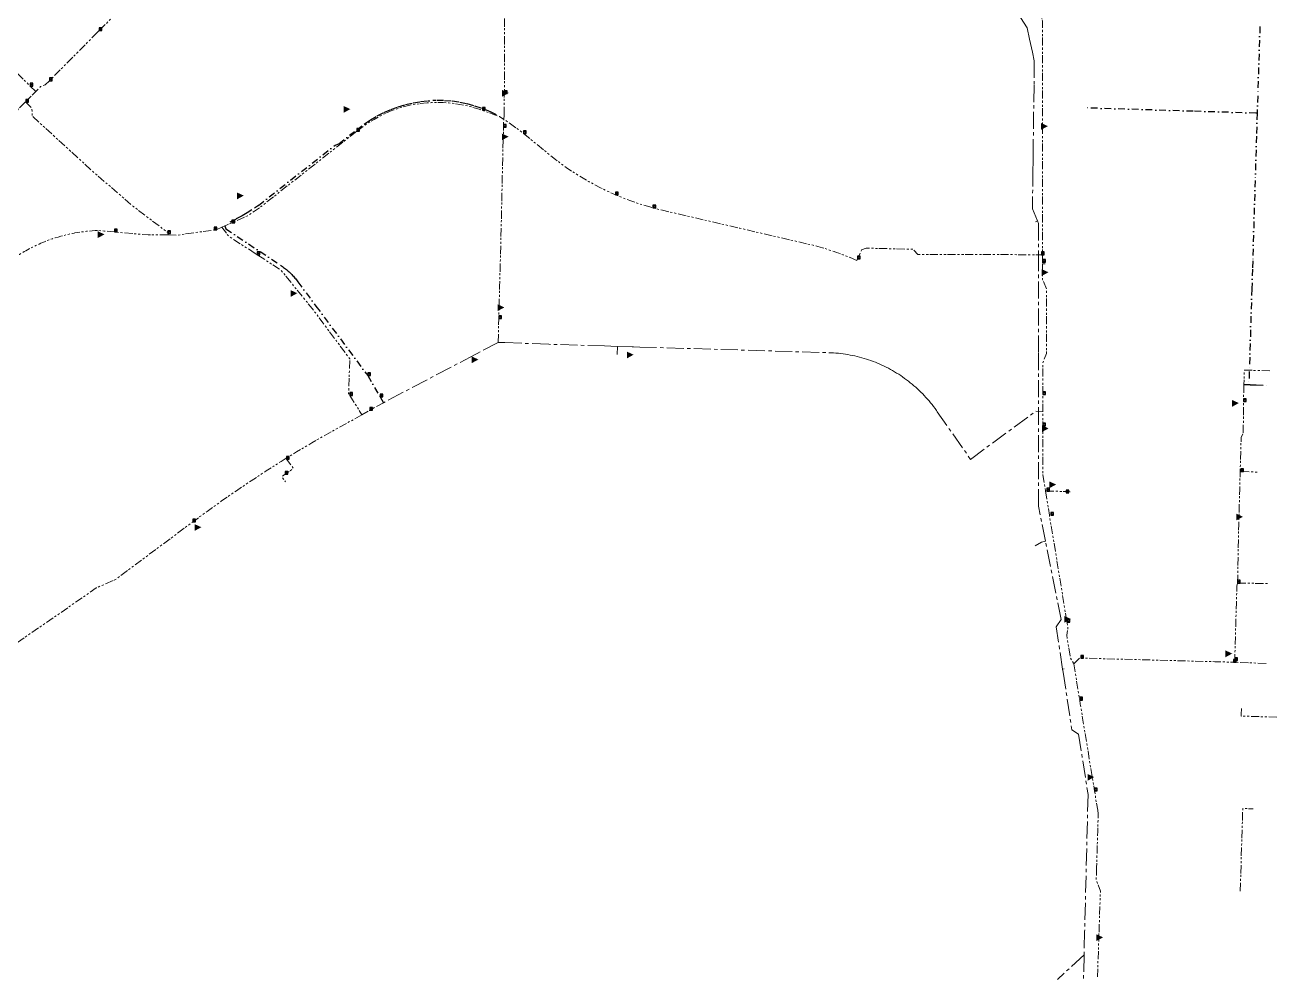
# Model space of a CAD drawing. Header units: millimetres. Extents: x 489358 to 493084, y 5457635 to 5460242.
# Drawn here: x 491824 to 492748, y 5457792 to 5458499 of the extents above; entities that cross this region are included whole.
import ezdxf

# ---------------------------------------------------------------- set-up
doc = ezdxf.new("R2010")
doc.units = ezdxf.units.MM
doc.header["$LTSCALE"] = 10
for name, pattern in [('CENTER', [2, 1.25, -0.25, 0.25, -0.25]), ('DASHDOT', [1, 0.5, -0.25, 0, -0.25]), ('PIPE', [1.305, 0.6, -0.15, 0.15, -0.15, 0.15, -0.105])]:
    doc.linetypes.add(name, pattern=pattern)
for name, color, linetype in [('Abandoned Mains', 10, 'Continuous'), ('Control Valves', 10, 'Continuous'), ('Distribution Mains', 10, 'Continuous'), ('GVRD Trunk Mains', 10, 'Continuous'), ('Hydrants', 10, 'Continuous'), ('Transmission Mains', 10, 'Continuous')]:
    doc.layers.add(name, color=color, linetype=linetype)

# ---------------------------------------------------------------- blocks, each defined once
blk = doc.blocks.new('SUPPLYPOINT')
at = {"linetype": 'Continuous'}
h = blk.add_hatch(color=256, dxfattribs=at)
h.paths.add_polyline_path([(0, 3.90525), (0, 0), (3.90525, 0), (3.90525, 3.90525)])
h.paths.add_polyline_path([(3.254375, 1.952625, -1), (0.650875, 1.952625, -1)], flags=16)
blk.add_lwpolyline([(0, 0), (3.90525, 0), (3.90525, 3.90525), (0, 3.90525)], close=True)
blk.add_circle((1.952625, 1.952625), 1.30175)
blk = doc.blocks.new('DAR')
blk.add_solid([(-2.25, 0.34), (-2.24, -0.41), (0, 0)])

msp = doc.modelspace()

# ---------------------------------------------------------------- linework, layer by layer
at = {"layer": 'Abandoned Mains', "color": 40, "linetype": 'DASHDOT', "lineweight": -3, "true_color": 0xffaa00}
for points in [[(492735.752, 5458497.713, 0), (492734.137, 5458448.392, 0)], [(492734.09, 5458446.414, 0), (492733.722, 5458433.643, 0)], [(492074.311, 5458425.447, 0), (492076.176, 5458426.754, 0), (492079.061, 5458428.689, 0), (492083.951, 5458431.559, 0), (492089.01, 5458434.119, 0), (492094.21, 5458436.38, 0), (492099.54, 5458438.31, 0), (492104.98, 5458439.92, 0), (492110.51, 5458441.2, 0), (492116.1, 5458442.13, 0), (492121.74, 5458442.73, 0), (492122.906, 5458442.783, 0)], [(492172.065, 5458432.33, 0), (492171.168, 5458432.823, 0), (492168.569, 5458434.042, 0), (492166.039, 5458435.232, 0), (492160.769, 5458437.342, 0), (492155.389, 5458439.122, 0), (492149.909, 5458440.571, 0), (492144.34, 5458441.681, 0), (492138.73, 5458442.461, 0), (492133.07, 5458442.891, 0), (492127.4, 5458442.98, 0), (492125.123, 5458442.88, 0)], [(492733.722, 5458433.643, 0), (492732.802, 5458433.653, 0), (492686.523, 5458435.054, 0), (492605.775, 5458437.553, 0)], [(492733.722, 5458433.643, 0), (492733.222, 5458416.604, 0), (492732.29, 5458386.003, 0)], [(492055.742, 5458411.038, 0), (492067.21, 5458420.027, 0)], [(492069.621, 5458421.916, 0), (492072.661, 5458424.239, 0)], [(491996.291, 5458365.506, 0), (492053.042, 5458410.038, 0), (492055.742, 5458411.038, 0)], [(492732.228, 5458383.972, 0), (492730.404, 5458324.495, 0), (492730.224, 5458318.455, 0), (492729.771, 5458303.862, 0), (492727.937, 5458244.803, 0)], [(491991.5, 5458362.275, 0), (491988.018, 5458360.07, 0), (491984.378, 5458357.885, 0), (491979.786, 5458355.359, 0), (491974.242, 5458352.586, 0)], [(491996.291, 5458365.506, 0), (491993.365, 5458363.452, 0)], [(491971.538, 5458350.414, 0), (491971.868, 5458349.564, 0), (491972.313, 5458348.238, 0)], [(491972.313, 5458348.238, 0), (492012.741, 5458321.286, 0), (492013.474, 5458320.786, 0), (492014.199, 5458320.273, 0), (492014.915, 5458319.748, 0), (492015.621, 5458319.21, 0), (492016.318, 5458318.66, 0), (492017.005, 5458318.098, 0), (492017.682, 5458317.524, 0), (492018.349, 5458316.939, 0), (492019.006, 5458316.341, 0), (492019.652, 5458315.734, 0), (492020.288, 5458315.114, 0), (492020.912, 5458314.483, 0), (492021.526, 5458313.842, 0), (492022.128, 5458313.189, 0), (492022.719, 5458312.527, 0), (492023.298, 5458311.854, 0), (492023.865, 5458311.171, 0), (492024.42, 5458310.478, 0), (492024.963, 5458309.776, 0), (492025.441, 5458309.137, 0), (492038.821, 5458291.167, 0), (492076.99, 5458239.888, 0)], [(492076.99, 5458239.888, 0), (492086.18, 5458224.078, 0), (492088.64, 5458219.838, 0)], [(492727.906, 5458242.803, 0), (492727.607, 5458234.041, 0)], [(492728.526, 5458233.005, 0), (492724.459, 5458233.133, 0)], [(492728.526, 5458233.005, 0), (492733.076, 5458232.955, 0)], [(492733.076, 5458232.955, 0), (492742.938, 5458232.655, 0)]]:
    msp.add_polyline3d(points, dxfattribs=at)
at = {"layer": 'Distribution Mains', "color": 140, "linetype": 'PIPE', "lineweight": 5, "true_color": 0x00aaff, "flags": 128}
for points in [[(492177.843, 5458432.212), (492177.895, 5458448.172), (492177.905, 5458451.171), (492177.908, 5458452.17), (492177.938, 5458461.167), (492177.954, 5458466.164), (492178.166, 5458530.552), (492178.186, 5458536.629), (492178.194, 5458539.126), (492178.212, 5458544.551), (492178.293, 5458549.887)], [(492566.126, 5458540.502), (492565.976, 5458536.252), (492570.526, 5458519.452), (492575.176, 5458501.602), (492575.247, 5458424.092), (492575.31, 5458350.26), (492575.328, 5458329.052)], [(491831.928, 5458449.59), (491827.822, 5458453.662), (491771.579, 5458509.445), (491762.233, 5458518.708)], [(491892.491, 5458508.435), (491879.086, 5458494.929)], [(491877.607, 5458493.439), (491842.03, 5458457.595)], [(491879.086, 5458494.929), (491878.311, 5458494.148), (491877.607, 5458493.439)], [(491842.03, 5458457.595), (491838.991, 5458454.532), (491835.541, 5458453.232), (491832.787, 5458450.455)], [(491824.39, 5458441.982), (491829.341, 5458446.982)], [(491829.341, 5458446.982), (491831.285, 5458448.941)], [(491831.285, 5458448.941), (491831.928, 5458449.59)], [(491831.928, 5458449.59), (491832.787, 5458450.455)], [(491709.44, 5458326.528), (491712.44, 5458329.528), (491717.197, 5458334.293), (491718.68, 5458335.778), (491722.12, 5458339.239), (491745.56, 5458362.749), (491771.369, 5458388.64), (491772.019, 5458389.29), (491788.32, 5458405.651), (491793.91, 5458411.251), (491794.54, 5458411.881), (491798.22, 5458415.581), (491799.72, 5458417.091), (491804.68, 5458422.081), (491818.19, 5458435.682), (491823.714, 5458441.295), (491824.39, 5458441.982)], [(491824.39, 5458441.982), (491829.14, 5458437.282), (491829.19, 5458431.632), (491874.141, 5458390.483), (491904.141, 5458364.584), (491929.491, 5458345.434), (491929.531, 5458344.774), (491929.591, 5458343.684)], [(492068.882, 5458420.216), (492071.596, 5458422.327), (492074.02, 5458424.169), (492078.306, 5458427.008), (492081.679, 5458429.069), (492086.32, 5458431.647), (492090.774, 5458433.838), (492094.828, 5458435.497), (492100.696, 5458437.599), (492105.209, 5458438.775), (492109.397, 5458439.83), (492115.842, 5458440.653)], [(492115.842, 5458440.653), (492120.83, 5458441.141), (492124.077, 5458441.397), (492128.642, 5458441.454), (492132.71, 5458441.471), (492136.625, 5458441.189), (492141.12, 5458440.695), (492144.952, 5458440.137), (492149.023, 5458439.312), (492152.717, 5458438.453), (492156.525, 5458437.371), (492159.39, 5458436.465), (492160.143, 5458436.227), (492161.73, 5458435.726), (492174.256, 5458431.126)], [(492173.363, 5458264.349), (492173.739, 5458281.937), (492173.959, 5458290.208), (492174.196, 5458296.728), (492174.427, 5458305.722), (492175.731, 5458356.385), (492176.452, 5458390.915), (492177.109, 5458416.409), (492177.239, 5458421.428), (492177.286, 5458423.272), (492177.416, 5458428.319), (492177.604, 5458429.063)], [(492177.604, 5458429.063), (492174.256, 5458431.126)], [(492177.604, 5458429.063), (492177.843, 5458432.212)], [(492438.132, 5458324.849), (492436.482, 5458325.559), (492434.822, 5458326.269), (492433.152, 5458326.949), (492431.482, 5458327.629), (492429.802, 5458328.289), (492428.122, 5458328.939), (492426.432, 5458329.569), (492424.742, 5458330.189), (492423.052, 5458330.799), (492421.342, 5458331.389), (492419.642, 5458331.969), (492417.932, 5458332.529), (492416.212, 5458333.079), (492414.492, 5458333.619), (492412.772, 5458334.149), (492411.042, 5458334.659), (492409.312, 5458335.149), (492407.573, 5458335.629), (492405.833, 5458336.098), (492351.844, 5458348.637), (492294.736, 5458361.895), (492289.986, 5458363.065), (492287.626, 5458363.705), (492285.266, 5458364.345), (492280.566, 5458365.735), (492275.916, 5458367.235), (492271.296, 5458368.845), (492266.716, 5458370.565), (492262.176, 5458372.395), (492259.906, 5458373.375), (492257.686, 5458374.335), (492253.236, 5458376.384), (492248.846, 5458378.534), (492244.506, 5458380.784), (492240.217, 5458383.144), (492235.987, 5458385.604), (492231.817, 5458388.154), (492227.707, 5458390.814), (492223.658, 5458393.564), (492219.688, 5458396.414), (492215.778, 5458399.364), (492211.938, 5458402.393), (492191.938, 5458418.643), (492188.738, 5458421.243), (492177.604, 5458429.063)], [(492068.882, 5458420.216), (491999.019, 5458365.226), (491993.429, 5458361.341), (491988.265, 5458357.75), (491976.792, 5458352.718), (491973.339, 5458351.204), (491971.538, 5458350.414)], [(491929.591, 5458343.684), (491928.593, 5458343.687), (491914.891, 5458343.734), (491890.041, 5458345.883), (491882.643, 5458346.553), (491877.891, 5458346.983), (491875.751, 5458346.883), (491873.621, 5458346.753), (491871.481, 5458346.583), (491869.351, 5458346.373), (491867.231, 5458346.123), (491865.111, 5458345.832), (491862.991, 5458345.512), (491860.881, 5458345.142), (491860.336, 5458345.038), (491858.781, 5458344.742), (491856.691, 5458344.302), (491854.601, 5458343.832), (491852.521, 5458343.312), (491850.461, 5458342.762), (491848.401, 5458342.172), (491846.351, 5458341.552), (491844.321, 5458340.892), (491842.301, 5458340.192), (491840.29, 5458339.452), (491838.29, 5458338.682), (491837.02, 5458338.132), (491835.76, 5458337.572), (491834.51, 5458337.002), (491833.26, 5458336.422), (491832.01, 5458335.832), (491830.77, 5458335.221), (491829.54, 5458334.611), (491828.31, 5458333.981), (491827.09, 5458333.351), (491825.87, 5458332.701), (491824.66, 5458332.041), (491823.45, 5458331.371), (491822.25, 5458330.691), (491821.06, 5458330.001), (491819.87, 5458329.291), (491818.69, 5458328.581), (491817.52, 5458327.861), (491816.35, 5458327.121), (491815.19, 5458326.381), (491765.19, 5458289.179), (491764.16, 5458288.289), (491763.14, 5458287.389), (491762.12, 5458286.489), (491761.11, 5458285.579), (491760.1, 5458284.659), (491759.1, 5458283.729), (491758.11, 5458282.799), (491757.12, 5458281.859), (491756.14, 5458280.919), (491755.17, 5458279.969), (491754.2, 5458279.009), (491753.24, 5458278.049), (491752.28, 5458277.079), (491751.34, 5458276.099), (491750.39, 5458275.119), (491749.46, 5458274.129), (491748.53, 5458273.139), (491747.61, 5458272.139), (491746.69, 5458271.129), (491745.29, 5458269.439), (491743.92, 5458267.719), (491742.59, 5458265.979), (491741.3, 5458264.199), (491740.04, 5458262.399), (491738.83, 5458260.569), (491737.65, 5458258.709), (491736.51, 5458256.829), (491735.42, 5458254.928), (491734.36, 5458252.998), (491733.35, 5458251.058), (491732.38, 5458249.088), (491731.45, 5458247.098), (491730.56, 5458245.088), (491729.72, 5458243.058), (491728.92, 5458241.008), (491728.17, 5458238.948), (491727.46, 5458236.868), (491726.79, 5458234.778), (491723.36, 5458221.708), (491722.35, 5458217.868), (491718.29, 5458202.378), (491711.24, 5458183.678), (491704.44, 5458149.177), (491704.16, 5458147.537), (491703.95, 5458145.897), (491703.81, 5458144.247), (491703.73, 5458142.587), (491703.73, 5458140.927), (491703.8, 5458139.267), (491703.93, 5458137.617), (491704.13, 5458135.967), (491704.4, 5458134.337), (491704.74, 5458132.707), (491705.15, 5458131.107), (491705.62, 5458129.517), (491706.16, 5458127.947), (491706.77, 5458126.397), (491707.44, 5458124.877), (491708.17, 5458123.387), (491708.96, 5458121.937), (491709.81, 5458120.507), (491710.72, 5458119.127), (491711.69, 5458117.777), (491734.84, 5458086.787), (491741.09, 5458078.427), (491742.63, 5458076.417), (491744.191, 5458074.427), (491745.791, 5458072.467), (491747.431, 5458070.537), (491749.091, 5458068.637), (491750.791, 5458066.757), (491752.511, 5458064.907), (491754.271, 5458063.087), (491756.061, 5458061.297), (491757.871, 5458059.527), (491759.721, 5458057.797), (491761.591, 5458056.097), (491763.491, 5458054.427), (491765.411, 5458052.787), (491767.371, 5458051.177), (491769.585, 5458049.426), (491771.351, 5458048.057), (491773.381, 5458046.557), (491775.441, 5458045.077)], [(491929.591, 5458343.684), (491936.886, 5458343.616), (491963.55, 5458347.355)], [(491969.352, 5458349.455), (491965.028, 5458347.559), (491963.55, 5458347.355)], [(491971.538, 5458350.414), (491969.352, 5458349.455)], [(491993.916, 5458330.065), (491974.92, 5458342.363), (491974.303, 5458342.782), (491969.352, 5458349.455)], [(492438.132, 5458324.849), (492438.652, 5458325.999), (492441.672, 5458332.639)], [(492441.672, 5458332.639), (492445.082, 5458333.95), (492479.43, 5458333.151), (492483.28, 5458329.251), (492574.428, 5458329.102), (492575.328, 5458329.052)], [(491993.916, 5458330.065), (491994.73, 5458329.538), (491995.363, 5458329.128), (491995.996, 5458328.718)], [(491995.996, 5458328.718), (492012.848, 5458317.808), (492026.148, 5458301.482), (492027.626, 5458299.668), (492036.129, 5458289.271), (492063.514, 5458252.559), (492063.813, 5458252.157), (492062.88, 5458226.643), (492063.772, 5458225.229), (492065.906, 5458221.846), (492072.777, 5458210.948)], [(492575.328, 5458329.052), (492575.329, 5458323.552), (492575.329, 5458322.343)], [(492575.329, 5458322.343), (492575.329, 5458316.243), (492575.329, 5458310.753), (492578.13, 5458303.653), (492578.182, 5458256.254), (492575.434, 5458249.305), (492575.435, 5458225.822), (492575.435, 5458220.246), (492575.436, 5458202.706), (492575.436, 5458200.846), (492575.488, 5458166.457), (492577.523, 5458154.628)], [(492575.329, 5458322.343), (492577.079, 5458322.313)], [(492261.36, 5458261.419), (492261.18, 5458255.424)], [(492743.094, 5458243.35), (492735.431, 5458243.58), (492733.432, 5458243.64), (492729.334, 5458243.763), (492727.934, 5458243.805), (492724.236, 5458243.916), (492723.928, 5458233.205)], [(492723.928, 5458233.205), (492723.578, 5458220.705)], [(492088.64, 5458219.828), (492078.5, 5458214.157), (492072.777, 5458210.948)], [(492723.478, 5458197.505), (492723.491, 5458200.853), (492723.528, 5458210.595), (492723.568, 5458219.445), (492723.578, 5458220.705)], [(492072.777, 5458210.948), (492035.801, 5458190.216), (492030.121, 5458186.846), (492024.461, 5458183.435), (492018.821, 5458179.995), (492016.791, 5458178.735)], [(492719.231, 5458086.656), (492720, 5458126.525), (492720.08, 5458129.17), (492720.13, 5458130.805), (492720.151, 5458131.568), (492720.265, 5458135.695), (492720.819, 5458155.845), (492720.949, 5458160.575), (492721.178, 5458168.895), (492721.428, 5458177.765), (492721.878, 5458194.205), (492723.478, 5458197.505)], [(492016.791, 5458178.735), (492013.2, 5458176.505), (492007.61, 5458172.985), (492002.05, 5458169.425), (491996.51, 5458165.825), (491990.99, 5458162.184), (491985.5, 5458158.504), (491980.04, 5458154.794), (491974.6, 5458151.044), (491969.18, 5458147.254), (491963.79, 5458143.434), (491958.43, 5458139.563), (491953.101, 5458135.673), (491950.091, 5458133.433), (491947.781, 5458131.733), (491890.84, 5458089.281), (491876.64, 5458083.031), (491799.431, 5458029.588), (491797.681, 5458028.378)], [(492016.791, 5458178.735), (492017.161, 5458178.225), (492022.091, 5458171.285), (492019.75, 5458169.615), (492016.15, 5458167.055), (492013.59, 5458165.235), (492016.39, 5458161.335)], [(492721.728, 5458168.905), (492734.293, 5458168.585)], [(492577.523, 5458154.628), (492578.442, 5458154.602), (492585.266, 5458154.404), (492588.263, 5458154.317), (492592.662, 5458154.19), (492595.761, 5458154.101)], [(492577.523, 5458154.628), (492580.355, 5458136.739), (492591.602, 5458068.054), (492593.004, 5458059.5), (492593.294, 5458057.71), (492593.944, 5458053.461), (492593.144, 5458048.111), (492595.895, 5458031.261), (492598.294, 5458027.011)], [(492717.083, 5458028.156), (492717.133, 5458029.356), (492718.391, 5458072.057), (492718.763, 5458084.674), (492719.231, 5458086.656)], [(492719.231, 5458086.656), (492741.68, 5458086.235)], [(492598.294, 5458027.011), (492602.544, 5458031.241), (492603.604, 5458031.221), (492605.596, 5458031.166), (492607.244, 5458031.121), (492702.463, 5458028.548), (492715.103, 5458028.206), (492716.283, 5458028.176), (492717.083, 5458028.156)], [(492740.272, 5458027.266), (492717.083, 5458028.156)], [(492598.294, 5458027.011), (492602.669, 5458000.249), (492603.153, 5457997.29), (492612.942, 5457937.398), (492613.632, 5457933.148), (492615.962, 5457918.878)], [(492748.332, 5457987.593), (492721.884, 5457988.406), (492721.924, 5457989.916), (492722.042, 5457993.846), (492722.082, 5457995.106)], [(492615.962, 5457918.878), (492616.393, 5457916.258), (492615.993, 5457903.448), (492615.172, 5457876.697)], [(492721.235, 5457859.205), (492723.084, 5457920.155), (492730.684, 5457919.905)], [(492615.172, 5457876.697), (492615.035, 5457872.345), (492614.892, 5457867.807), (492617.992, 5457859.057), (492617.841, 5457854.757)], [(492616.942, 5457828.806), (492616.992, 5457830.346), (492617.012, 5457830.956), (492617.032, 5457831.566), (492617.841, 5457854.757)], [(492616.912, 5457827.936), (492616.812, 5457825.095), (492616.732, 5457822.745), (492615.791, 5457795.905)]]:
    msp.add_lwpolyline(points, dxfattribs=at)
at = {"layer": 'GVRD Trunk Mains', "color": 34, "linetype": 'CENTER', "lineweight": 9, "true_color": 0xaa5400}
for points in [[(492558.916, 5458504.224, 0), (492563.789, 5458496.582, 0)], [(492563.789, 5458496.582, 0), (492565.645, 5458488.188, 0)], [(492565.645, 5458488.188, 0), (492567.76, 5458478.623, 0)], [(492567.76, 5458478.623, 0), (492569.185, 5458472.181, 0)], [(492569.185, 5458472.181, 0), (492568.956, 5458454.31, 0)], [(492568.956, 5458454.31, 0), (492568.773, 5458440.017, 0)], [(492568.288, 5458402.036, 0), (492568.773, 5458440.017, 0)], [(492568.288, 5458402.036, 0), (492568.224, 5458397.038, 0), (492568.159, 5458392.04, 0)], [(492568.159, 5458392.04, 0), (492567.787, 5458362.971, 0)], [(492567.787, 5458362.971, 0), (492571.508, 5458354.202, 0)], [(492570.125, 5458353.416, 0), (492571.508, 5458354.202, 0)], [(492571.508, 5458354.202, 0), (492572.379, 5458352.149, 0)], [(492572.379, 5458352.149, 0), (492572.356, 5458329.368, 0)], [(492572.356, 5458329.368, 0), (492572.288, 5458256.431, 0)], [(492572.288, 5458256.431, 0), (492572.244, 5458210.081, 0)], [(492572.181, 5458143.371, 0), (492572.244, 5458210.081, 0)], [(492577.358, 5458117.495, 0), (492572.181, 5458143.371, 0)], [(492569.822, 5458114.129, 0), (492574.551, 5458116.85, 0), (492577.358, 5458117.495, 0)], [(492588.931, 5458059.654, 0), (492577.358, 5458117.495, 0)], [(492585.384, 5458054.33, 0), (492588.931, 5458059.654, 0)], [(492590.111, 5458023.099, 0), (492585.384, 5458054.33, 0)], [(492590.111, 5458023.099, 0), (492591.321, 5458023.296, 0)], [(492590.466, 5458020.756, 0), (492590.111, 5458023.099, 0)], [(492590.466, 5458020.756, 0), (492596.895, 5457978.267, 0)], [(492596.895, 5457978.267, 0), (492601.815, 5457975.102, 0)], [(492601.815, 5457975.102, 0), (492608.861, 5457930.514, 0)], [(492608.861, 5457930.514, 0), (492606.332, 5457829.396, 0)], [(492606.332, 5457829.396, 0), (492605.897, 5457812.044, 0)], [(492605.897, 5457812.044, 0), (492586.199, 5457793.853, 0)], [(492605.897, 5457812.044, 0), (492605.466, 5457792.057, 0)]]:
    msp.add_polyline3d(points, dxfattribs=at)
at = {"layer": 'Transmission Mains', "color": 176, "linetype": 'CENTER', "lineweight": 9, "true_color": 0x00007e}
for points in [[(492273.349, 5458261.061, 0), (492272.35, 5458261.091, 0), (492261.36, 5458261.419, 0), (492256.456, 5458261.566, 0), (492251.91, 5458261.702, 0), (492210.822, 5458262.93, 0), (492178.358, 5458264.2, 0), (492173.363, 5458264.349, 0), (492157.901, 5458256.225, 0), (492156.349, 5458255.41, 0), (492088.64, 5458219.838, 0)], [(492273.349, 5458261.061, 0), (492277.848, 5458260.927, 0), (492417.53, 5458256.754, 0), (492419.236, 5458256.688, 0), (492420.995, 5458256.588, 0), (492422.752, 5458256.459, 0), (492424.509, 5458256.299, 0), (492426.261, 5458256.108, 0), (492428.009, 5458255.886, 0), (492429.754, 5458255.634, 0), (492431.494, 5458255.352, 0), (492433.229, 5458255.039, 0), (492434.957, 5458254.696, 0), (492436.68, 5458254.323, 0), (492438.398, 5458253.92, 0), (492440.108, 5458253.486, 0), (492441.805, 5458253.024, 0), (492443.5, 5458252.532, 0), (492445.183, 5458252.009, 0), (492446.856, 5458251.459, 0), (492448.522, 5458250.878, 0), (492450.176, 5458250.269, 0), (492451.818, 5458249.632, 0), (492453.451, 5458248.965, 0), (492455.071, 5458248.27, 0), (492456.678, 5458247.547, 0), (492458.274, 5458246.796, 0), (492459.855, 5458246.017, 0), (492461.423, 5458245.211, 0), (492462.975, 5458244.377, 0), (492464.515, 5458243.517, 0), (492466.039, 5458242.628, 0), (492467.544, 5458241.715, 0), (492469.036, 5458240.776, 0), (492470.512, 5458239.809, 0), (492471.967, 5458238.819, 0), (492473.409, 5458237.802, 0), (492474.832, 5458236.76, 0), (492476.235, 5458235.694, 0), (492477.619, 5458234.604, 0), (492478.985, 5458233.489, 0), (492480.331, 5458232.351, 0), (492481.657, 5458231.189, 0), (492482.963, 5458230.004, 0), (492484.247, 5458228.797, 0), (492485.509, 5458227.569, 0), (492486.752, 5458226.318, 0), (492487.972, 5458225.045, 0), (492489.169, 5458223.752, 0), (492490.344, 5458222.437, 0), (492491.495, 5458221.102, 0), (492492.623, 5458219.748, 0), (492493.728, 5458218.374, 0), (492494.809, 5458216.979, 0), (492495.862, 5458215.569, 0), (492496.888, 5458214.146, 0), (492497.56, 5458213.184, 0), (492522.123, 5458177.99, 0), (492570.236, 5458213.569, 0), (492575.435, 5458213.419, 0)]]:
    msp.add_polyline3d(points, dxfattribs=at)

# ---------------------------------------------------------------- block references
at = {"layer": 'Control Valves', "color": 10, "xscale": 0.5121311055616196, "yscale": 0.5121311055845195, "zscale": 100000000}
for p in [(491878.734, 5458494.574), (491827.822, 5458453.662), (491842.03, 5458457.595), (491824.69, 5458441.632), (492177.895, 5458448.172), (492161.73, 5458435.726), (492177.286, 5458423.272), (492068.882, 5458420.216), (492191.938, 5458418.643), (492259.906, 5458373.375), (492287.626, 5458363.705), (491976.792, 5458352.718), (491890.041, 5458345.883), (491929.531, 5458344.774), (491963.55, 5458347.355), (491995.363, 5458329.128), (492438.652, 5458325.999), (492574.428, 5458329.102), (492575.329, 5458323.552), (492173.704, 5458281.938), (492076.99, 5458239.888), (492063.772, 5458225.229), (492086.09, 5458224.038), (492575.437, 5458225.822), (492723.578, 5458220.705), (492078.49, 5458214.187), (492575.436, 5458202.706), (492017.091, 5458178.185), (492016.14, 5458167.085), (492721.728, 5458168.905), (492578.442, 5458154.602), (492592.663, 5458153.19), (492581.415, 5458136.717), (491947.791, 5458131.733), (492719.231, 5458086.656), (492593.294, 5458057.71), (492603.604, 5458031.211), (492716.283, 5458028.116), (492717.133, 5458029.356), (492602.669, 5458000.249), (492613.632, 5457933.158)]:
    msp.add_blockref('SUPPLYPOINT', p, dxfattribs=at)
at = {"layer": 'Hydrants', "color": 1, "xscale": 2.217371762314368, "yscale": 6.667291191439385}
for p in [(492181.195, 5458448.534), (492064.216, 5458436.634), (492579.177, 5458424.052), (492181.029, 5458416.308), (491985.529, 5458372.755), (491882.673, 5458344.132), (492579.609, 5458316.143), (492025.042, 5458300.688), (492177.884, 5458290.199), (492158.748, 5458251.726), (492273.33, 5458255.265), (492720.178, 5458219.555), (492579.736, 5458200.856), (492585.262, 5458159.404), (491954.191, 5458127.883), (492723.264, 5458135.608), (492596.293, 5458060.06), (492715.303, 5458034.596), (492613.462, 5457943.369), (492619.942, 5457825.005)]:
    msp.add_blockref('DAR', p, dxfattribs=at)

doc.saveas('drawing.dxf')
